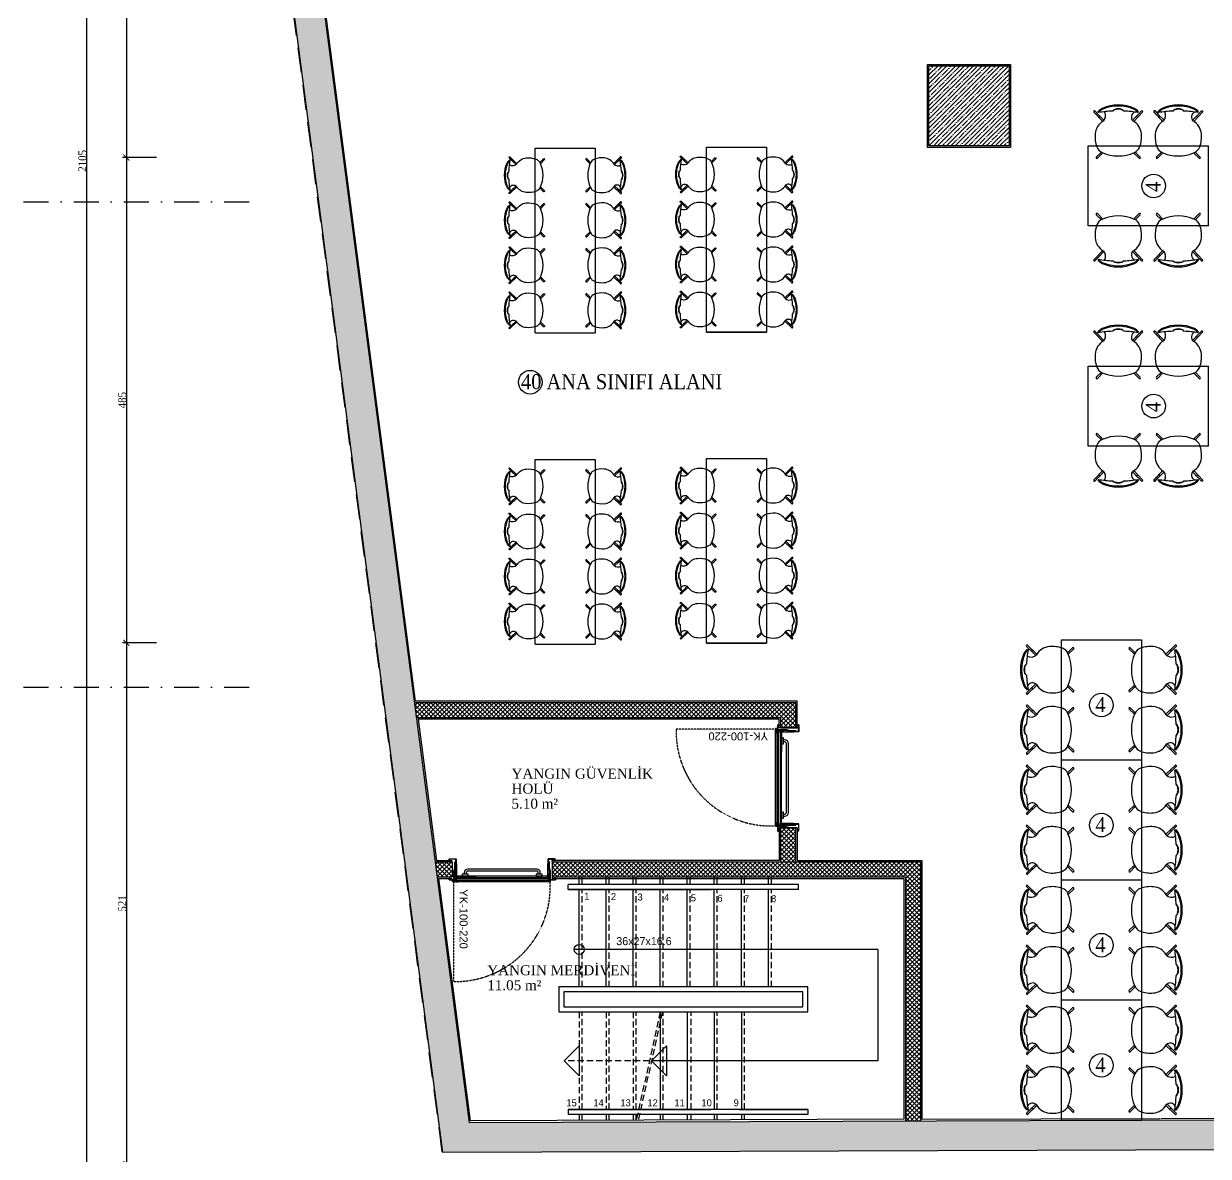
# Model space of a CAD drawing. Header units: millimetres. Extents: x -29311 to -3405, y 28913 to 42880.
# Drawn here: x -10927 to -9743, y 34862 to 35993 of the extents above; entities that cross this region are included whole.
import ezdxf

# ---------------------------------------------------------------- set-up
doc = ezdxf.new("R2010")
doc.units = ezdxf.units.MM
for name, pattern in [('( Hidden )', [0.375, 0.25, -0.125]), ('DASHDOT', [1, 0.5, -0.25, 0, -0.25]), ('DASHDOT2', [0.5, 0.25, -0.125, 0, -0.125]), ('HIDDEN', [0.375, 0.25, -0.125]), ('HIDDEN2', [0.1875, 0.125, -0.0625])]:
    doc.linetypes.add(name, pattern=pattern)
for name, color, linetype in [('1.2 mm sac', 7, 'Continuous'), ('A-AKS', 57, 'DASHDOT'), ('A-AKS.', 57, 'DASHDOT2'), ('A-BA', 1, 'Continuous'), ('A-DUVAR', 53, 'Continuous'), ('A-DUVAR-ALCIPAN', 9, 'Continuous'), ('A-DUVAR-TARAMA', 251, 'Continuous'), ('A-HIDDEN', 8, 'HIDDEN2'), ('A-KAPI', 214, 'Continuous'), ('A-KAPI-AKSESUAR', 206, 'Continuous'), ('A-KAPI-METAL', 84, 'Continuous'), ('A-KAPI-PROFIL', 206, 'Continuous'), ('A-KORKULUK-KUPESTE', 206, 'Continuous'), ('A-MERDIVEN', 125, 'Continuous'), ('A-SIVA-IC', 97, 'Continuous'), ('A-TEFRIS', 251, 'Continuous'), ('A-YALITIM-ISI', 251, 'BATTING'), ('A-YAZI', 136, 'Continuous'), ('ARREDI_attrezzature', 175, 'Continuous'), ('level', 10, 'Continuous'), ('symbol', 8, 'Continuous'), ('vaz_bina2', 161, 'Continuous'), ('yazı2', 9, 'Continuous')]:
    doc.layers.add(name, color=color, linetype=linetype)
doc.layers.add('A-MBOFIS-NOT', color=130, linetype='Continuous', plot=False)
doc.layers.add('olcu-plan', color=7, linetype='Continuous', lineweight=20)
doc.layers.add('tarama-betonarme', color=252, linetype='Continuous', lineweight=13)
doc.styles.add('HA_SMART', font='')
doc.styles.get("Standard").update_dxf_attribs({"font": 'arial.ttf'})
doc.styles.add('YAZ', font='times.ttf', dxfattribs={"height": 0.12})
doc.styles.add('YAZ-50', font='times.ttf', dxfattribs={"width": 0.9})
doc.styles.get('HA_SMART').set_extended_font_data('Sakkal Majalla')
doc.linetypes.add('BATTING', pattern='A,0.00254,-2.54,[134,ltypeshp.shx,S=2.54,R=0,X=-2.54,Y=0],-5.08,[134,ltypeshp.shx,S=2.54,R=180,X=2.54,Y=0],-2.54', length=10.16254)
doc.dimstyles.new('1-50-plan', dxfattribs={"dimtxt": 8, "dimasz": 6, "dimexe": 4, "dimexo": 4, "dimgap": 0.00625, "dimtad": 1, "dimdec": 0, "dimrnd": 0.0005, "dimzin": 9, "dimdsep": 46, "dimtxsty": 'YAZ-50', "dimblk": 'ARCHTICK', "dimcen": 0.025, "dimdle": 4, "dimadec": 0, "dimazin": 0, "dimtfac": 1, "dimtdec": 0, "dimtmove": 0, "dimatfit": 3, "dimfxl": 30, "dimfxlon": 1, "dimarcsym": 0})
pattern_1 = [(45, (-57572.966, 50245.5134), (-4.4194174, 4.4194174), []), (45, (-57568.547, 50245.5134), (-4.4194174, 4.4194174), [7.8125, -1.5625, 0, -1.5625])]
pattern_2 = [(45, (-92105.5833, 24897.6616), (-2.24506403, 2.24506403), []), (135, (-92105.5833, 24897.6616), (-2.24506403, -2.24506403), [])]

# ---------------------------------------------------------------- blocks, each defined once
blk = doc.blocks.new('_ArchTick')
at = {"color": 0, "linetype": 'ByBlock', "const_width": 0.15}
blk.add_lwpolyline([(-0.5, -0.5), (0.5, 0.5)], dxfattribs=at)
blk = doc.blocks.new('*D281')
at = {"layer": 'DEFPOINTS', "color": 0, "transparency": 16777216}
for p in [(-10751.7, 36675), (-10824.3, 35859.7), (-10751.7, 35859.7)]:
    blk.add_point(p, dxfattribs=at)
at = {"layer": 'olcu-plan', "color": 0, "lineweight": -2, "transparency": 16777216}
for p, q in [((-10794.3, 36675), (-10828.3, 36675)), ((-10824.3, 36679), (-10824.3, 35855.7)), ((-10794.3, 35859.7), (-10828.3, 35859.7))]:
    blk.add_line(p, q, dxfattribs=at)
at = {"layer": 'olcu-plan', "color": 0, "lineweight": -2, "transparency": 16777216, "xscale": 6, "yscale": 6, "zscale": 6}
for p, rotation in [((-10824.3, 36675), 90), ((-10824.3, 35859.7), 270)]:
    blk.add_blockref('_ArchTick', p, dxfattribs=dict(at, rotation=rotation))
at = {"layer": 'olcu-plan', "color": 0, "transparency": 16777216, "insert": (-10828.4, 36267.4), "char_height": 8, "attachment_point": 5, "rotation": 90, "style": 'YAZ-50'}
blk.add_mtext('815', dxfattribs=at)
blk = doc.blocks.new('*D282')
at = {"layer": 'DEFPOINTS', "color": 0, "transparency": 16777216}
for p in [(-10751.7, 35859.7), (-10824.3, 35374.7), (-10751.7, 35374.7)]:
    blk.add_point(p, dxfattribs=at)
at = {"layer": 'olcu-plan', "color": 0, "lineweight": -2, "transparency": 16777216}
for p, q in [((-10824.3, 35863.7), (-10824.3, 35370.7)), ((-10794.3, 35859.7), (-10828.3, 35859.7)), ((-10794.3, 35374.7), (-10828.3, 35374.7))]:
    blk.add_line(p, q, dxfattribs=at)
at = {"layer": 'olcu-plan', "color": 0, "lineweight": -2, "transparency": 16777216, "xscale": 6, "yscale": 6, "zscale": 6}
for p, rotation in [((-10824.3, 35859.7), 90), ((-10824.3, 35374.7), 270)]:
    blk.add_blockref('_ArchTick', p, dxfattribs=dict(at, rotation=rotation))
at = {"layer": 'olcu-plan', "color": 0, "transparency": 16777216, "insert": (-10828.4, 35617.2), "char_height": 8, "attachment_point": 5, "rotation": 90, "style": 'YAZ-50'}
blk.add_mtext('485', dxfattribs=at)
blk = doc.blocks.new('*D283')
at = {"layer": 'DEFPOINTS', "color": 0, "transparency": 16777216}
for p in [(-10751.7, 35374.7), (-10824.3, 34853.8), (-10751.7, 34853.8)]:
    blk.add_point(p, dxfattribs=at)
at = {"layer": 'olcu-plan', "color": 0, "lineweight": -2, "transparency": 16777216}
for p, q in [((-10824.3, 35378.7), (-10824.3, 34849.8)), ((-10794.3, 35374.7), (-10828.3, 35374.7)), ((-10794.3, 34853.8), (-10828.3, 34853.8))]:
    blk.add_line(p, q, dxfattribs=at)
at = {"layer": 'olcu-plan', "color": 0, "lineweight": -2, "transparency": 16777216, "xscale": 6, "yscale": 6, "zscale": 6}
for p, rotation in [((-10824.3, 35374.7), 90), ((-10824.3, 34853.8), 270)]:
    blk.add_blockref('_ArchTick', p, dxfattribs=dict(at, rotation=rotation))
at = {"layer": 'olcu-plan', "color": 0, "transparency": 16777216, "insert": (-10828.4, 35114.3), "char_height": 8, "attachment_point": 5, "rotation": 90, "style": 'YAZ-50'}
blk.add_mtext('521', dxfattribs=at)
blk = doc.blocks.new('*D285')
at = {"layer": 'DEFPOINTS', "color": 0, "transparency": 16777216}
for p in [(-10751.7, 36908.8), (-10864.2, 34803.8), (-10501.6, 34803.8)]:
    blk.add_point(p, dxfattribs=at)
at = {"layer": 'olcu-plan', "color": 0, "lineweight": -2, "transparency": 16777216}
for p, q in [((-10834.2, 36908.8), (-10868.2, 36908.8)), ((-10864.2, 36912.8), (-10864.2, 34799.8)), ((-10834.2, 34803.8), (-10868.2, 34803.8))]:
    blk.add_line(p, q, dxfattribs=at)
at = {"layer": 'olcu-plan', "color": 0, "lineweight": -2, "transparency": 16777216, "xscale": 6, "yscale": 6, "zscale": 6}
for p, rotation in [((-10864.2, 36908.8), 90), ((-10864.2, 34803.8), 270)]:
    blk.add_blockref('_ArchTick', p, dxfattribs=dict(at, rotation=rotation))
at = {"layer": 'olcu-plan', "color": 0, "transparency": 16777216, "insert": (-10868.2, 35856.3), "char_height": 8, "attachment_point": 5, "rotation": 90, "style": 'YAZ-50'}
blk.add_mtext('2105', dxfattribs=at)
blk = doc.blocks.new('AKS')
at = {"layer": 'A-AKS.', "ltscale": 100}
for p, q in [((-175.3, 1055.8), (50, 1055.8)), ((-175.3, 570.8), (50, 570.8))]:
    blk.add_line(p, q, dxfattribs=at)
blk = doc.blocks.new('4 KİŞİ MASA')
at = {"layer": 'A-TEFRIS'}
for p, q in [((81442.2, 15537.1), (81442.2, 15657.1)), ((81442.2, 15657.1), (81522.2, 15657.1)), ((81442.2, 15537.1), (81442.2, 15657.1)), ((81442.2, 15657.1), (81522.2, 15657.1)), ((81522.2, 15657.1), (81522.2, 15537.1)), ((81522.2, 15657.1), (81522.2, 15537.1)), ((81407.3, 15650.4), (81410.7, 15647.1)), ((81408.9, 15647.1), (81407.7, 15647.1)), ((81408.4, 15651.5), (81417.7, 15642.6)), ((81411, 15646.8), (81410.7, 15647.1)), ((81411, 15646.8), (81416.6, 15641.4)), ((81448.4, 15644), (81453.4, 15649.1)), ((81449.1, 15642.5), (81454.6, 15647.9)), ((81515.3, 15642.5), (81509.8, 15647.9)), ((81516, 15644), (81511, 15649.1)), ((81556, 15651.5), (81546.7, 15642.6)), ((81553.4, 15646.8), (81547.8, 15641.4)), ((81553.4, 15646.8), (81553.7, 15647.1)), ((81557.1, 15650.4), (81553.7, 15647.1)), ((81555.5, 15647.1), (81556.7, 15647.1)), ((81407.3, 15603.9), (81410.7, 15607.2)), ((81408.9, 15607.2), (81407.7, 15607.2)), ((81408.4, 15602.8), (81417.7, 15611.7)), ((81410.7, 15607.2), (81411, 15607.5)), ((81411, 15607.5), (81416.6, 15612.9)), ((81448.4, 15610.3), (81453.4, 15605.2)), ((81449.1, 15611.8), (81454.6, 15606.4)), ((81515.3, 15611.8), (81509.8, 15606.4)), ((81516, 15610.3), (81511, 15605.2)), ((81556, 15602.8), (81546.7, 15611.7)), ((81553.4, 15607.5), (81547.8, 15612.9)), ((81553.7, 15607.2), (81553.4, 15607.5)), ((81557.1, 15603.9), (81553.7, 15607.2)), ((81555.5, 15607.2), (81556.7, 15607.2)), ((81407.3, 15590.4), (81410.7, 15587.1)), ((81408.9, 15587.1), (81407.7, 15587.1)), ((81408.4, 15591.5), (81417.7, 15582.6)), ((81411, 15586.8), (81410.7, 15587.1)), ((81411, 15586.8), (81416.6, 15581.4)), ((81448.4, 15584), (81453.4, 15589.1)), ((81449.1, 15582.5), (81454.6, 15587.9)), ((81515.3, 15582.5), (81509.8, 15587.9)), ((81516, 15584), (81511, 15589.1)), ((81556, 15591.5), (81546.7, 15582.6)), ((81553.4, 15586.8), (81547.8, 15581.4)), ((81553.4, 15586.8), (81553.7, 15587.1)), ((81557.1, 15590.4), (81553.7, 15587.1)), ((81555.5, 15587.1), (81556.7, 15587.1)), ((81407.3, 15543.9), (81410.7, 15547.2)), ((81408.9, 15547.2), (81407.7, 15547.2)), ((81408.4, 15542.8), (81417.7, 15551.7)), ((81410.7, 15547.2), (81411, 15547.5)), ((81411, 15547.5), (81416.6, 15552.9)), ((81448.4, 15550.3), (81453.4, 15545.2)), ((81449.1, 15551.8), (81454.6, 15546.4)), ((81515.3, 15551.8), (81509.8, 15546.4)), ((81516, 15550.3), (81511, 15545.2)), ((81556, 15542.8), (81546.7, 15551.7)), ((81553.4, 15547.5), (81547.8, 15552.9)), ((81553.7, 15547.2), (81553.4, 15547.5)), ((81557.1, 15543.9), (81553.7, 15547.2)), ((81555.5, 15547.2), (81556.7, 15547.2)), ((81442.2, 15537.1), (81522.2, 15537.1))]:
    blk.add_line(p, q, dxfattribs=at)
blk.add_circle((81482.2, 15591.8), 11.8, dxfattribs=at)
for centre, radius, start, end in [((81441.1, 15627.1), 39.8, 156.1786, 203.8214), ((81442.2, 15627.1), 39.8, 156.1786, 203.8214), ((81414.9, 15638.6), 11.1, 129.8431, 155.448), ((81415, 15639.2), 10, 127.2868, 156.1786), ((81407.9, 15650.9), 0.807, 53.3029, 218.6971), ((81533.3, 15627.1), 126, 170.8741, 177.4513), ((81411.9, 15647.3), 7.59, 239.7971, 315.8628), ((81413.4, 15645.6), 0.8, 39.16, 219.16), ((81431.7, 15633.6), 16.7, 95.1377, 149.39), ((81433.3, 15622.3), 28, 69.2101, 96.3077), ((81439.7, 15639.2), 10, 23.8214, 69.2101), ((81412.4, 15627.1), 39.8, 336.1786, 23.8214), ((81454, 15648.5), 0.8, 315, 135), ((81510.4, 15648.5), 0.8, 45, 225), ((81552, 15627.1), 39.8, 156.1786, 203.8214), ((81524.7, 15639.2), 10, 110.7899, 156.1786), ((81531.1, 15622.3), 28, 83.6923, 110.7899), ((81532.7, 15633.6), 16.7, 30.61, 84.8623), ((81552.5, 15647.3), 7.59, 224.1372, 300.2029), ((81551, 15645.6), 0.8, 320.84, 140.84), ((81549.4, 15639.2), 10, 23.8214, 52.7132), ((81431.1, 15627.1), 126, 2.5487, 9.1259), ((81556.5, 15650.9), 0.807, 321.3029, 126.6971), ((81549.5, 15638.6), 11.1, 24.552, 50.1569), ((81522.2, 15627.1), 39.8, 336.1786, 23.8214), ((81523.3, 15627.1), 39.8, 336.1786, 23.8214), ((81533.3, 15627.1), 126, 182.5374, 189.1259), ((81431.1, 15627.1), 126, 350.8741, 357.4626), ((81414.9, 15615.7), 11.1, 204.552, 230.1569), ((81415, 15615.1), 10, 203.8214, 232.7132), ((81413.3, 15608.7), 5.37, 40.801, 155.8384), ((81413.5, 15608.8), 0.8, 140.84, 320.84), ((81431.7, 15620.7), 16.7, 210.61, 264.8623), ((81433.3, 15631.9), 28, 263.6923, 290.7899), ((81439.7, 15615.1), 10, 290.7899, 336.1786), ((81454, 15605.8), 0.8, 225, 45), ((81510.4, 15605.8), 0.8, 135, 315), ((81524.7, 15615.1), 10, 203.8214, 249.2101), ((81531.1, 15631.9), 28, 249.2101, 276.3077), ((81532.7, 15620.7), 16.7, 275.1377, 329.39), ((81551.1, 15608.7), 5.37, 24.1616, 139.199), ((81550.9, 15608.8), 0.8, 219.16, 39.16), ((81549.4, 15615.1), 10, 307.2868, 336.1786), ((81549.5, 15615.7), 11.1, 309.8431, 335.448), ((81408, 15603.4), 0.807, 141.3029, 306.6971), ((81556.4, 15603.4), 0.807, 233.3029, 38.6971), ((81441.1, 15567.1), 39.8, 156.1786, 203.8214), ((81442.2, 15567.1), 39.8, 156.1786, 203.8214), ((81414.9, 15578.6), 11.1, 129.8431, 155.448), ((81415, 15579.2), 10, 127.2868, 156.1786), ((81407.9, 15590.9), 0.807, 53.3029, 218.6971), ((81533.3, 15567.1), 126, 170.8741, 177.4513), ((81411.9, 15587.3), 7.59, 239.7971, 315.8628), ((81413.4, 15585.6), 0.8, 39.16, 219.16), ((81431.7, 15573.6), 16.7, 95.1377, 149.39), ((81433.3, 15562.3), 28, 69.2101, 96.3077), ((81439.7, 15579.2), 10, 23.8214, 69.2101), ((81412.4, 15567.1), 39.8, 336.1786, 23.8214), ((81454, 15588.5), 0.8, 315, 135), ((81510.4, 15588.5), 0.8, 45, 225), ((81552, 15567.1), 39.8, 156.1786, 203.8214), ((81524.7, 15579.2), 10, 110.7899, 156.1786), ((81531.1, 15562.3), 28, 83.6923, 110.7899), ((81532.7, 15573.6), 16.7, 30.61, 84.8623), ((81552.5, 15587.3), 7.59, 224.1372, 300.2029), ((81551, 15585.6), 0.8, 320.84, 140.84), ((81549.4, 15579.2), 10, 23.8214, 52.7132), ((81431.1, 15567.1), 126, 2.5487, 9.1259), ((81556.5, 15590.9), 0.807, 321.3029, 126.6971), ((81549.5, 15578.6), 11.1, 24.552, 50.1569), ((81522.2, 15567.1), 39.8, 336.1786, 23.8214), ((81523.3, 15567.1), 39.8, 336.1786, 23.8214), ((81533.3, 15567.1), 126, 182.5374, 189.1259), ((81431.1, 15567.1), 126, 350.8741, 357.4626), ((81414.9, 15555.7), 11.1, 204.552, 230.1569), ((81415, 15555.1), 10, 203.8214, 232.7132), ((81413.3, 15548.7), 5.37, 40.801, 155.8384), ((81413.5, 15548.8), 0.8, 140.84, 320.84), ((81431.7, 15560.7), 16.7, 210.61, 264.8623), ((81433.3, 15571.9), 28, 263.6923, 290.7899), ((81439.7, 15555.1), 10, 290.7899, 336.1786), ((81454, 15545.8), 0.8, 225, 45), ((81510.4, 15545.8), 0.8, 135, 315), ((81524.7, 15555.1), 10, 203.8214, 249.2101), ((81531.1, 15571.9), 28, 249.2101, 276.3077), ((81532.7, 15560.7), 16.7, 275.1377, 329.39), ((81551.1, 15548.7), 5.37, 24.1616, 139.199), ((81550.9, 15548.8), 0.8, 219.16, 39.16), ((81549.4, 15555.1), 10, 307.2868, 336.1786), ((81549.5, 15555.7), 11.1, 309.8431, 335.448), ((81408, 15543.4), 0.807, 141.3029, 306.6971), ((81556.4, 15543.4), 0.807, 233.3029, 38.6971)]:
    blk.add_arc(centre, radius, start, end, dxfattribs=at)
at = {"layer": 'A-TEFRIS', "extrusion": (0, 0, -1)}
for centre, major_axis, ratio, start_param, end_param in [((81408.6, 15627.2), (0.11, 5.89), 0.578981, 3.432785, 5.928076), ((81408, 15627.2), (0.16, 5.75), 0.417867, 3.323446, 5.96486), ((81408.6, 15567.2), (0.11, 5.89), 0.578981, 3.432785, 5.928076), ((81408, 15567.2), (0.16, 5.75), 0.417867, 3.323446, 5.96486)]:
    blk.add_ellipse(centre, major_axis=major_axis, ratio=ratio, start_param=start_param, end_param=end_param, dxfattribs=at)
at = {"layer": 'A-TEFRIS'}
for centre, major_axis, ratio, start_param, end_param in [((81555.9, 15627.2), (0.11, -5.89), 0.578981, 0.291192, 2.786483), ((81556.4, 15627.2), (0.16, -5.75), 0.417867, 0.181854, 2.823267), ((81555.9, 15567.2), (0.11, -5.89), 0.578981, 0.291192, 2.786483), ((81556.4, 15567.2), (0.16, -5.75), 0.417867, 0.181854, 2.823267)]:
    blk.add_ellipse(centre, major_axis=major_axis, ratio=ratio, start_param=start_param, end_param=end_param, dxfattribs=at)
at = {"layer": 'A-TEFRIS', "style": 'YAZ-50', "width": 0.9}
blk.add_text('4', height=15, dxfattribs=at).set_placement((81476.2, 15584.8))
blk = doc.blocks.new('100 KAPI YANGIN')
at = {"color": 8, "linetype": 'HIDDEN'}
blk.add_lwpolyline([(81930.7, 10390.9), (81830.7, 10390.9, 0.434958), (81929.7, 10294.2, 0.002371), (81930.7, 10294.2)], format="xyb", dxfattribs=at)
for radius in [1, 0.5, 0.4]:
    blk.add_circle((81931.2, 10391), radius)
at = {"linetype": 'ByBlock', "ltscale": 12}
blk.add_arc((81935.7, 10388.3), 0.0345, 8.5836, 75.4134, dxfattribs=at)
at = {"layer": '1.2 mm sac', "color": 0}
blk.add_line((81932, 10388.3), (81935.8, 10388.3), dxfattribs=at)
at = {"layer": 'A-DUVAR-ALCIPAN', "linetype": 'ByBlock', "ltscale": 12}
for p, q in [((81931.6, 10388.1), (81931.6, 10294.1)), ((81934.6, 10388.1), (81934.6, 10295.8))]:
    blk.add_line(p, q, dxfattribs=at)
at = {"layer": 'A-KAPI-AKSESUAR', "ltscale": 12}
for points in [[(81935.9, 10382), (81935.9, 10376), (81937.9, 10376), (81937.9, 10382)], [(81935.9, 10308), (81935.9, 10302), (81937.9, 10302), (81937.9, 10308)]]:
    blk.add_lwpolyline(points, close=True, dxfattribs=at)
for points in [[(81937.9, 10304), (81939.5, 10304, 0.414214), (81942.9, 10307.4), (81942.9, 10376.6, 0.414214), (81939.5, 10380), (81937.9, 10380)], [(81937.9, 10306), (81939.5, 10306, 0.414214), (81940.9, 10307.4), (81940.9, 10376.6, 0.414214), (81939.5, 10378), (81937.9, 10378)]]:
    blk.add_lwpolyline(points, format="xyb", dxfattribs=at)
at = {"layer": 'A-KAPI-METAL'}
for p, q in [((81930.2, 10294.1), (81930.2, 10389.9)), ((81930.3, 10390), (81932.1, 10390)), ((81930.4, 10294.1), (81930.4, 10389.8)), ((81930.4, 10389.8), (81931.6, 10389.8)), ((81930.4, 10389.8), (81932, 10389.8)), ((81935.8, 10388.3), (81930.4, 10388.3)), ((81930.4, 10388.3), (81930.4, 10386.3)), ((81930.6, 10386.3), (81930.4, 10386.3)), ((81935.6, 10388.1), (81930.6, 10388.1)), ((81930.6, 10386.3), (81930.6, 10388.1)), ((81932, 10389.8), (81931.8, 10389.8)), ((81931.8, 10389.8), (81931.8, 10388.4)), ((81932, 10388.5), (81932, 10389.8)), ((81932, 10388.5), (81935.9, 10388.5)), ((81932.1, 10388.5), (81932, 10388.5)), ((81932.1, 10389.9), (81932.1, 10388.5)), ((81935.6, 10386.3), (81935.6, 10388.1)), ((81935.8, 10386.3), (81935.6, 10386.3)), ((81935.8, 10388.3), (81935.8, 10386.3)), ((81935.8, 10295.6), (81935.8, 10386.3)), ((81935.9, 10388.4), (81935.9, 10368.1)), ((81935.9, 10295.6), (81935.9, 10383.6)), ((81930.3, 10294), (81932.1, 10294)), ((81930.4, 10295.6), (81930.4, 10297.6)), ((81930.4, 10297.6), (81930.6, 10297.6)), ((81935.8, 10295.6), (81930.4, 10295.6)), ((81931.6, 10294.1), (81930.4, 10294.1)), ((81930.4, 10294.1), (81932, 10294.1)), ((81930.6, 10297.6), (81930.6, 10295.8)), ((81935.6, 10295.8), (81930.6, 10295.8)), ((81931.8, 10294.2), (81931.8, 10295.5)), ((81932, 10294.2), (81931.8, 10294.2)), ((81932, 10295.5), (81935.9, 10295.5)), ((81932, 10295.4), (81932, 10294.1)), ((81932.1, 10295.4), (81932, 10295.4)), ((81932.1, 10294.1), (81932.1, 10295.4)), ((81935.6, 10295.8), (81935.6, 10297.6)), ((81935.6, 10297.6), (81935.8, 10297.6)), ((81935.8, 10295.6), (81935.8, 10297.6))]:
    blk.add_line(p, q, dxfattribs=at)
for points in [[(81933.6, 10395.2, -0.414214), (81933.7, 10395.1), (81933.7, 10394.2), (81933.5, 10394.2), (81933.5, 10394.9, 0.414214), (81933.5, 10395), (81932.5, 10395, 0.414214), (81932.4, 10394.9), (81932.4, 10389.5, 0.414214), (81932.5, 10389.5), (81937.9, 10389.5, -0.414214), (81938, 10389.4), (81938, 10388.1, -0.414154), (81937.9, 10388), (81936.5, 10388), (81946.7, 10388), (81948.2, 10388), (81946.7, 10388), (81946.7, 10388.2), (81948.2, 10388.2, -1), (81948.2, 10387.8), (81936.5, 10387.8, -0.938583), (81936.5, 10388.2), (81937.8, 10388.2, 0.414214), (81937.8, 10388.2), (81937.8, 10389.2, 0.414214), (81937.8, 10389.3), (81932.3, 10389.3, -0.414214), (81932.2, 10389.4), (81932.2, 10395.1, -0.414214), (81932.3, 10395.2)], [(81953.2, 10395.1), (81953.2, 10388.3, -0.414214), (81953.1, 10388.2), (81942.1, 10388.2), (81942.1, 10388.4), (81953, 10388.4, 0.414214), (81953, 10388.4), (81953, 10394.9, 0.414214), (81953, 10395), (81952, 10395, 0.414214), (81951.9, 10394.9), (81951.9, 10394.2), (81951.7, 10394.2), (81951.7, 10395.1, -0.414214), (81951.8, 10395.2), (81953.1, 10395.2, -0.414214)], [(81933.6, 10288.8, 0.414214), (81933.7, 10288.9), (81933.7, 10289.8), (81933.5, 10289.8), (81933.5, 10289, -0.414214), (81933.5, 10289), (81932.5, 10289, -0.414214), (81932.4, 10289), (81932.4, 10294.8, -0.414214), (81932.5, 10294.9), (81938, 10294.9, 0.414214), (81938.1, 10295), (81938.1, 10296.3, 0.414154), (81938, 10296.4), (81936.5, 10296.4), (81946.7, 10296.4), (81948.2, 10296.4), (81946.7, 10296.4), (81946.7, 10296.2), (81948.2, 10296.2, 1), (81948.2, 10296.6), (81936.5, 10296.6, 0.938583), (81936.5, 10296.2), (81937.9, 10296.2, -0.414214), (81937.9, 10296.1), (81937.9, 10295.1, -0.414214), (81937.9, 10295.1), (81932.3, 10295.1, 0.414214), (81932.2, 10295), (81932.2, 10288.9, 0.414214), (81932.3, 10288.8)], [(81953.2, 10289.3), (81953.2, 10296.1, 0.414214), (81953.1, 10296.2), (81942.1, 10296.2), (81942.1, 10296), (81953, 10296, -0.414214), (81953, 10295.9), (81953, 10289.4, -0.414214), (81953, 10289.4), (81952, 10289.4, -0.414214), (81951.9, 10289.4), (81951.9, 10290.2), (81951.7, 10290.2), (81951.7, 10289.3, 0.414214), (81951.8, 10289.2), (81953.1, 10289.2, 0.414214)]]:
    blk.add_lwpolyline(points, format="xyb", close=True, dxfattribs=at)
for centre, radius, start, end in [((81930.3, 10389.9), 0.08, 90, 180), ((81931.9, 10388.4), 0.0816, 175.9619, 272.2852), ((81932, 10388.5), 0.0478, 183.8905, 244.8281), ((81932.1, 10389.9), 0.08, 0, 90), ((81935.9, 10388.4), 0.08, 0, 90), ((81930.3, 10294.1), 0.08, 180, 270), ((81931.9, 10295.5), 0.0816, 87.7148, 184.0381), ((81932, 10295.4), 0.0478, 115.1719, 176.1095), ((81932.1, 10294.1), 0.08, 270, 0), ((81935.9, 10295.6), 0.08, 270, 0)]:
    blk.add_arc(centre, radius, start, end, dxfattribs=at)
at = {"layer": 'A-KAPI-PROFIL'}
for points in [[(81941.1, 10390.5), (81944.2, 10389.4), (81950.2, 10389.4), (81950.2, 10388.4), (81944, 10388.4), (81940.8, 10389.6), (81932.4, 10389.6), (81932.4, 10390.5)], [(81941.1, 10293.8), (81944.2, 10294.9), (81950.2, 10294.9), (81950.2, 10295.9), (81944, 10295.9), (81940.8, 10294.8), (81932.4, 10294.8), (81932.4, 10293.8)]]:
    blk.add_lwpolyline(points, close=True, dxfattribs=at)
at = {"layer": 'A-KAPI-PROFIL', "color": 8}
for points in [[(81937.3, 10388.2, 0.414214), (81937.5, 10388.4), (81937.5, 10389.1, 0.414214), (81937.3, 10389.3), (81936.2, 10389.3, 0.414214), (81936, 10389.1), (81936, 10387.7, 0.414214), (81936.1, 10387.6), (81936.4, 10387.6, 1), (81936.4, 10387.8), (81936.3, 10387.8), (81936.3, 10388.2)], [(81937.3, 10295.1, 0.414214), (81937.5, 10295.3), (81937.5, 10296, 0.414214), (81937.3, 10296.2), (81936.3, 10296.2), (81936.3, 10296.6), (81936.4, 10296.6, 1), (81936.4, 10296.8), (81936.1, 10296.8, 0.414214), (81936, 10296.7), (81936, 10295.6), (81936, 10295.3, 0.414214), (81936.2, 10295.1)]]:
    blk.add_lwpolyline(points, format="xyb", close=True, dxfattribs=at)
at = {"layer": 'A-KAPI-PROFIL'}
for points in [[(81947.6, 10388.5), (81947.6, 10388.4), (81946, 10388.4), (81944.6, 10389.2), (81942.2, 10389.2), (81942.2, 10388.5), (81942.1, 10388.5), (81942.1, 10389.3), (81944.6, 10389.3), (81946, 10388.5), (81947.6, 10388.5)], [(81947.6, 10295.8), (81947.6, 10295.9), (81946, 10295.9), (81944.6, 10295.1), (81942.2, 10295.1), (81942.2, 10295.8), (81942.1, 10295.8), (81942.1, 10295), (81944.6, 10295), (81946, 10295.8), (81947.6, 10295.8)]]:
    blk.add_lwpolyline(points, dxfattribs=at)
at = {"layer": 'A-YALITIM-ISI', "linetype": 'BATTING', "ltscale": 0.001}
blk.add_line((81933.1, 10295.8), (81933.1, 10388.1), dxfattribs=at)
at = {"layer": 'DEFPOINTS', "linetype": 'ByBlock', "ltscale": 12}
for p, q in [((81950.2, 10392.2), (81935.2, 10392.2)), ((81950.2, 10292.2), (81935.2, 10292.2))]:
    blk.add_line(p, q, dxfattribs=at)
blk = doc.blocks.new('oking')
at = {"layer": 'symbol'}
for p, q in [((99299.1, 28222.4), (99299.1, 28192.4)), ((99299.1, 28222.4), (99314.1, 28207.4)), ((99314.1, 28207.4), (99299.1, 28192.4))]:
    blk.add_line(p, q, dxfattribs=at)
blk = doc.blocks.new('COLLECTIVE')
for p, q in [((-0.244, 0.438), (-0.154, 0.345)), ((-0.232, 0.449), (-0.2, 0.415)), ((-0.2, 0.433), (-0.2, 0.445)), ((-0.196, 0.412), (-0.2, 0.415)), ((-0.196, 0.412), (-0.142, 0.356)), ((0.196, 0.412), (0.142, 0.356)), ((0.244, 0.438), (0.155, 0.345)), ((0.2, 0.415), (0.196, 0.412)), ((0.232, 0.449), (0.2, 0.415)), ((0.2, 0.433), (0.2, 0.445)), ((-0.169, 0.038), (-0.219, -0.012)), ((-0.154, 0.031), (-0.208, -0.024)), ((0.153, 0.031), (0.208, -0.024)), ((0.169, 0.038), (0.219, -0.012))]:
    blk.add_line(p, q)
for centre, radius, start, end in [((-0.114, 0.373), 0.111, 114.552, 140.1569), ((0, 0.111), 0.398, 66.1786, 113.8214), ((0, 0.1), 0.398, 66.1786, 113.8214), ((0.114, 0.373), 0.111, 39.8431, 65.448), ((-0.237, 0.443), 0.00807, 51.3029, 216.6971), ((-0.064, 0.205), 0.167, 120.61, 174.8623), ((-0.12, 0.372), 0.1, 113.8214, 142.7132), ((0, -0.811), 1.26, 92.5487, 99.1259), ((-0.185, 0.388), 0.008, 50.84, 230.84), ((-0.202, 0.403), 0.0759, 314.1372, 30.2029), ((0, -0.811), 1.26, 80.8741, 87.4626), ((0.184, 0.389), 0.0537, 114.1616, 229.199), ((0.064, 0.205), 0.167, 5.1377, 59.39), ((0.12, 0.372), 0.1, 37.2868, 66.1786), ((0.184, 0.387), 0.008, 309.16, 129.16), ((0.237, 0.442), 0.00807, 323.3029, 128.6971), ((0.048, 0.189), 0.28, 173.6923, 200.7899), ((-0.048, 0.189), 0.28, 339.2101, 6.3077), ((-0.12, 0.125), 0.1, 200.7899, 246.1786), ((0, 0.398), 0.398, 246.1786, 293.8214), ((0.12, 0.125), 0.1, 293.8214, 339.2101), ((-0.214, -0.018), 0.008, 135, 315), ((0.213, -0.018), 0.008, 225, 45)]:
    blk.add_arc(centre, radius, start, end)
for centre, major_axis, ratio, start_param, end_param in [((-0.001, 0.436), (0.0589, 0.0011), 0.578981, 0.291192, 2.786483), ((-0.001, 0.442), (0.0575, 0.0016), 0.417867, 0.181854, 2.823267)]:
    blk.add_ellipse(centre, major_axis=major_axis, ratio=ratio, start_param=start_param, end_param=end_param)
blk = doc.blocks.new('anasinifi')
at = {"layer": 'A-TEFRIS'}
for p, q in [((81529.3, 15703.4), (81529.3, 15753)), ((81529.3, 15703.4), (81529.3, 15753)), ((81529.3, 15753), (81589.3, 15753)), ((81589.3, 15753), (81589.3, 15703.4)), ((81589.3, 15753), (81589.3, 15703.4)), ((81700.5, 15704.2), (81700.5, 15753.8)), ((81700.5, 15704.2), (81700.5, 15753.8)), ((81700.5, 15753.8), (81760.5, 15753.8)), ((81760.5, 15753.8), (81760.5, 15704.2)), ((81760.5, 15753.8), (81760.5, 15704.2)), ((81529.3, 15568.4), (81529.3, 15703.4)), ((81589.3, 15703.4), (81589.3, 15568.4)), ((81589.3, 15703.4), (81589.3, 15568.4)), ((81700.5, 15569.2), (81700.5, 15704.2)), ((81700.5, 15569.2), (81700.5, 15704.2)), ((81760.5, 15704.2), (81760.5, 15569.2)), ((81760.5, 15704.2), (81760.5, 15569.2)), ((81529.3, 15568.4), (81589.3, 15568.4)), ((81700.5, 15569.2), (81760.5, 15569.2)), ((81760.5, 15569.2), (81700.5, 15569.2)), ((81760.5, 15569.2), (81700.5, 15569.2)), ((81700.5, 15569.2), (81760.5, 15569.2)), ((81529.3, 15392.5), (81529.3, 15442)), ((81529.3, 15392.5), (81529.3, 15442)), ((81529.3, 15442), (81589.3, 15442)), ((81589.3, 15442), (81589.3, 15392.5)), ((81589.3, 15442), (81589.3, 15392.5)), ((81700.5, 15393.3), (81700.5, 15442.8)), ((81700.5, 15393.3), (81700.5, 15442.8)), ((81700.5, 15442.8), (81760.5, 15442.8)), ((81760.5, 15442.8), (81760.5, 15393.3)), ((81760.5, 15442.8), (81760.5, 15393.3)), ((81529.3, 15257.5), (81529.3, 15392.5)), ((81589.3, 15392.5), (81589.3, 15257.5)), ((81589.3, 15392.5), (81589.3, 15257.5)), ((81700.5, 15258.3), (81700.5, 15393.3)), ((81700.5, 15258.3), (81700.5, 15393.3)), ((81760.5, 15393.3), (81760.5, 15258.3)), ((81760.5, 15393.3), (81760.5, 15258.3)), ((81529.3, 15257.5), (81589.3, 15257.5)), ((81700.5, 15258.3), (81760.5, 15258.3)), ((81760.5, 15258.3), (81700.5, 15258.3)), ((81760.5, 15258.3), (81700.5, 15258.3)), ((81700.5, 15258.3), (81760.5, 15258.3))]:
    blk.add_line(p, q, dxfattribs=at)
at = {"layer": 'A-TEFRIS', "color": 7, "lineweight": 0}
for points in [[(81760.5, 15569.2), (81700.5, 15569.2)], [(81760.5, 15258.3), (81700.5, 15258.3)]]:
    blk.add_lwpolyline(points, dxfattribs=at)
at = {"layer": 'A-TEFRIS'}
blk.add_circle((81524.3, 15519.1), 11.8, dxfattribs=at)
at = {"layer": 'A-TEFRIS', "extrusion": (0, 0, -1), "xscale": 75.00000000047294, "yscale": 75.00000000047294, "zscale": -75.00000000047748, "rotation": 270}
for p in [(-81536.8, 15725.9), (-81708, 15726.7), (-81708, 15681.7), (-81536.8, 15680.9), (-81536.8, 15635.9), (-81708, 15636.7), (-81536.8, 15590.9), (-81708, 15591.7), (-81536.8, 15415), (-81708, 15415.8), (-81536.8, 15370), (-81708, 15370.8), (-81536.8, 15325), (-81708, 15325.8), (-81536.8, 15280), (-81708, 15280.8)]:
    blk.add_blockref('COLLECTIVE', p, dxfattribs=at)
at = {"layer": 'A-TEFRIS', "xscale": 75.00000000047294, "yscale": 75.00000000047294, "zscale": 75.00000000047294, "rotation": 270}
for p in [(81581.8, 15725.9), (81753, 15726.7), (81753, 15681.7), (81581.8, 15680.9), (81581.8, 15635.9), (81753, 15636.7), (81581.8, 15590.9), (81753, 15591.7), (81581.8, 15415), (81753, 15415.8), (81581.8, 15370), (81753, 15370.8), (81581.8, 15325), (81753, 15325.8), (81581.8, 15280), (81753, 15280.8)]:
    blk.add_blockref('COLLECTIVE', p, dxfattribs=at)
at = {"layer": 'A-TEFRIS', "style": 'YAZ-50', "width": 0.9}
blk.add_text('40 ANA SINIFI ALANI', height=15, dxfattribs=at).set_placement((81515.1, 15512.1))

msp = doc.modelspace()

# ---------------------------------------------------------------- hatches: boundary and pattern name
at = {"layer": 'A-DUVAR-TARAMA'}
h = msp.add_hatch(dxfattribs=at)
h.set_pattern_fill('ANSI37', color=256)
h.set_pattern_definition(pattern_2)
h.paths.add_polyline_path([(-10534.55, 35299.84), (-10536.51, 35314.84), (-10155.35, 35314.84), (-10155.35, 35289.84), (-10170.35, 35289.84), (-10170.35, 35299.84)])
h = msp.add_hatch(dxfattribs=at)
h.set_pattern_fill('ANSI37', color=256)
h.set_pattern_definition([(45, (-91941.1405, 20254.128), (-2.24506403, 2.24506403), []), (135, (-91941.1405, 20254.128), (-2.24506403, -2.24506403), [])])
h.paths.add_polyline_path([(-10170.35, 35189.84), (-10155.35, 35189.84), (-10155.35, 35155.84), (-10030.69, 35155.84), (-10030.69, 34896.71), (-10030.69, 34897.15), (-10045.69, 34897.09), (-10045.69, 35140.84), (-10398.78, 35140.84), (-10398.78, 35155.84), (-10170.35, 35155.84)])
h = msp.add_hatch(dxfattribs=at)
h.set_pattern_fill('ANSI37', color=256)
h.set_pattern_definition(pattern_2)
h.paths.add_polyline_path([(-10513.79, 35140.84), (-10515.75, 35155.84), (-10498.78, 35155.84), (-10498.78, 35140.84)])
at = {"layer": 'tarama-betonarme'}
h = msp.add_hatch(dxfattribs=at)
h.set_pattern_fill('ANSI35', color=256, scale=25, style=0)
h.set_pattern_definition(pattern_1)
h.paths.add_polyline_path([(-10481.78, 34895.54), (-10717.69, 36702.95), (-5913.13, 36889.18), (-5531.42, 34913.14)], flags=16)
h.paths.add_polyline_path([(-10508.1, 34865.45), (-10751.69, 36731.65), (-5888.56, 36920.15), (-5495.1, 34883.26)])
h = msp.add_hatch(dxfattribs=at)
h.set_pattern_fill('ANSI35', color=256, scale=25, style=0)
h.set_pattern_definition(pattern_1)
h.paths.add_polyline_path([(-10022.14, 35951.26), (-9942.14, 35951.26), (-9942.14, 35871.26), (-10022.14, 35871.26)])

# ---------------------------------------------------------------- linework, layer by layer
at = {"layer": 'A-BA'}
for p, q in [((-10508.1, 34865.45), (-10751.69, 36731.65)), ((-10508.1, 34865.45), (-10751.69, 36731.65)), ((-5495.1, 34883.26), (-10508.1, 34865.45))]:
    msp.add_line(p, q, dxfattribs=at)
msp.add_lwpolyline([(-10717.69, 36702.95), (-10481.78, 34895.54), (-5531.42, 34913.14)], dxfattribs=at)
msp.add_lwpolyline([(-10022.14, 35951.26), (-9942.14, 35951.26), (-9942.14, 35871.26), (-10022.14, 35871.26)], close=True, dxfattribs=at)
msp.add_lwpolyline([(-10022.14, 35951.26), (-9942.14, 35951.26), (-9942.14, 35871.26), (-10022.14, 35871.26)], close=True, dxfattribs=at)
at = {"layer": 'A-DUVAR'}
for p, q in [((-10170.35, 35299.84), (-10534.55, 35299.84)), ((-10170.35, 35289.84), (-10170.35, 35299.84))]:
    msp.add_line(p, q, dxfattribs=at)
for points in [[(-10155.35, 35289.84), (-10155.35, 35314.84), (-10536.51, 35314.84)], [(-10170.35, 35289.84), (-10155.35, 35289.84)], [(-10170.35, 35155.84), (-10170.35, 35189.84)], [(-10170.35, 35189.84), (-10155.35, 35189.84)], [(-10155.35, 35155.84), (-10155.35, 35189.84)], [(-10515.75, 35155.84), (-10498.78, 35155.84)], [(-10398.78, 35155.84), (-10264.57, 35155.84)], [(-10264.57, 35155.84), (-10030.69, 35155.84), (-10030.69, 34896.71)], [(-10513.79, 35140.84), (-10498.78, 35140.84)], [(-10398.78, 35140.84), (-10045.69, 35140.84), (-10045.69, 34896.71)]]:
    msp.add_lwpolyline(points, dxfattribs=at)
at = {"layer": 'A-HIDDEN', "ltscale": 50}
for p, q in [((-10368.69, 35030.84), (-10368.69, 35128.34)), ((-10341.69, 35030.84), (-10341.69, 35128.34)), ((-10314.69, 35030.84), (-10314.69, 35128.34)), ((-10287.69, 35030.84), (-10287.69, 35128.34)), ((-10260.69, 35030.84), (-10260.69, 35128.34)), ((-10233.69, 35030.84), (-10233.69, 35128.34)), ((-10206.69, 35030.84), (-10206.69, 35128.34)), ((-10179.69, 35030.84), (-10179.69, 35128.34)), ((-10371.69, 35005.84), (-10371.69, 34908.34)), ((-10368.69, 34908.34), (-10368.69, 35005.84)), ((-10344.69, 35005.84), (-10344.69, 34908.34)), ((-10341.69, 34908.34), (-10341.69, 35005.84)), ((-10317.69, 35005.84), (-10317.69, 34908.34)), ((-10314.69, 34908.34), (-10314.69, 35005.84)), ((-10287.69, 34908.34), (-10287.69, 35005.84)), ((-10259.94, 34908.34), (-10259.94, 35005.84)), ((-10233.69, 34908.34), (-10233.69, 35005.84)), ((-10206.69, 34908.34), (-10206.69, 35005.84)), ((-10301.54, 34957.09), (-10386.69, 34957.09)), ((-10371.69, 34903.34), (-10371.69, 34897.43)), ((-10368.69, 34898.01), (-10368.69, 34903.34)), ((-10344.69, 34903.34), (-10344.69, 34897.53)), ((-10341.69, 34898.01), (-10341.69, 34903.34)), ((-10317.69, 34903.34), (-10317.69, 34897.63)), ((-10314.69, 34898.01), (-10314.69, 34903.34)), ((-10287.69, 34898.01), (-10287.69, 34903.34)), ((-10259.94, 34898.01), (-10259.94, 34903.34)), ((-10233.69, 34898.01), (-10233.69, 34903.34)), ((-10206.69, 34898.01), (-10206.69, 34903.34))]:
    msp.add_line(p, q, dxfattribs=at)
for points in [[(-10290.69, 35005.84), (-10314.69, 34898.01)], [(-10288.73, 35005.41), (-10312.73, 34897.58)]]:
    msp.add_lwpolyline(points, dxfattribs=at)
at = {"layer": 'A-KORKULUK-KUPESTE'}
for p, q in [((-10382.69, 35128.34), (-10382.69, 35133.34)), ((-10152.69, 35128.34), (-10152.69, 35133.34)), ((-10382.69, 35128.34), (-10239.69, 35128.34)), ((-10382.69, 34908.34), (-10382.69, 34903.34)), ((-10382.69, 34908.34), (-10239.69, 34908.34)), ((-10211.69, 34908.34), (-10143.19, 34908.34)), ((-10143.19, 34908.34), (-10143.19, 34903.34))]:
    msp.add_line(p, q, dxfattribs=at)
for points in [[(-10152.69, 35133.34), (-10382.69, 35133.34)], [(-10152.69, 35128.34), (-10382.69, 35128.34)], [(-10143.19, 34908.34), (-10382.69, 34908.34)], [(-10143.19, 34903.34), (-10382.69, 34903.34)]]:
    msp.add_lwpolyline(points, dxfattribs=at)
for points in [[(-10143.19, 35030.84), (-10392.19, 35030.84), (-10392.19, 35005.84), (-10143.19, 35005.84)], [(-10148.19, 35025.84), (-10387.19, 35025.84), (-10387.19, 35010.84), (-10148.19, 35010.84)]]:
    msp.add_lwpolyline(points, close=True, dxfattribs=at)
at = {"layer": 'A-MERDIVEN'}
for p, q in [((-10371.69, 35133.34), (-10371.69, 35140.84)), ((-10368.69, 35133.34), (-10368.69, 35140.84)), ((-10344.69, 35133.34), (-10344.69, 35140.84)), ((-10341.69, 35133.34), (-10341.69, 35140.84)), ((-10317.69, 35133.34), (-10317.69, 35140.84)), ((-10314.69, 35133.34), (-10314.69, 35140.84)), ((-10290.69, 35133.34), (-10290.69, 35140.84)), ((-10287.69, 35133.34), (-10287.69, 35140.84)), ((-10263.69, 35133.34), (-10263.69, 35140.84)), ((-10260.69, 35133.34), (-10260.69, 35140.84)), ((-10236.69, 35133.34), (-10236.69, 35140.84)), ((-10233.69, 35133.34), (-10233.69, 35140.84)), ((-10209.69, 35133.34), (-10209.69, 35140.84)), ((-10206.69, 35133.34), (-10206.69, 35140.84)), ((-10182.69, 35133.34), (-10182.69, 35140.84)), ((-10179.69, 35133.34), (-10179.69, 35140.84)), ((-10371.69, 35030.84), (-10371.69, 35128.34)), ((-10344.69, 35030.84), (-10344.69, 35128.34)), ((-10317.69, 35030.84), (-10317.69, 35128.34)), ((-10290.69, 35030.84), (-10290.69, 35128.34)), ((-10263.69, 35030.84), (-10263.69, 35128.34)), ((-10236.69, 35030.84), (-10236.69, 35128.34)), ((-10209.69, 35030.84), (-10209.69, 35128.34)), ((-10182.69, 35030.84), (-10182.69, 35128.34)), ((-10290.69, 35005.84), (-10290.69, 34908.34)), ((-10263.69, 35005.84), (-10263.69, 34908.34)), ((-10236.69, 35005.84), (-10236.69, 34908.34)), ((-10209.69, 35005.84), (-10209.69, 34908.34)), ((-10290.69, 34903.34), (-10290.69, 34897.72)), ((-10263.69, 34903.34), (-10263.69, 34897.82)), ((-10236.69, 34903.34), (-10236.69, 34897.91)), ((-10209.69, 34903.34), (-10209.69, 34898.01))]:
    msp.add_line(p, q, dxfattribs=at)
at = {"layer": 'A-SIVA-IC'}
for points in [[(-10153.85, 35289.84), (-10153.85, 35316.34), (-10535.19, 35316.34), (-10715.99, 36701.51), (-10024.29, 36728.32), (-10023.64, 36711.59)], [(-10171.85, 35289.84), (-10171.85, 35298.34), (-10532.84, 35298.34), (-10514.44, 35157.34), (-10498.78, 35157.34)], [(-10170.35, 35289.84), (-10171.85, 35289.84)], [(-10155.35, 35289.84), (-10153.85, 35289.84)], [(-10171.85, 35189.84), (-10171.85, 35157.34), (-10398.78, 35157.34)], [(-10170.35, 35189.84), (-10171.85, 35189.84)], [(-10153.85, 35189.84), (-10155.35, 35189.84)], [(-10153.85, 35189.84), (-10153.85, 35157.34), (-10029.19, 35157.34), (-10029.19, 34898.65), (-9791.4, 34899.49)], [(-10398.78, 35155.84), (-10398.78, 35157.34)], [(-10398.78, 35140.84), (-10398.78, 35139.28)], [(-10398.78, 35139.28), (-10047.19, 35139.28), (-10047.19, 34898.59), (-10480.46, 34897.05), (-10512.09, 35139.34), (-10498.78, 35139.34)], [(-9790.53, 34899.5), (-8336.9, 34904.67)]]:
    msp.add_lwpolyline(points, dxfattribs=at)
msp.add_lwpolyline([(-10023.64, 35952.76), (-9940.64, 35952.76), (-9940.64, 35869.76), (-10023.64, 35869.76)], close=True, dxfattribs=at)
at = {"layer": 'symbol'}
for p, q in [((-10073.38, 35068.34), (-10376.69, 35068.34)), ((-10073.38, 35068.34), (-10073.38, 34957.09)), ((-10073.38, 34957.09), (-10299.49, 34957.09))]:
    msp.add_line(p, q, dxfattribs=at)
msp.add_circle((-10371.69, 35068.34), 5, dxfattribs=at)
at = {"layer": 'vaz_bina2', "linetype": '( Hidden )', "ltscale": 100}
msp.add_lwpolyline([(-10745.16, 36675.77), (-10501.58, 34809.57), (-5488.57, 34827.39), (-4470.79, 34831), (-4739.72, 36223.25), (-4981.51, 36705.57), (-5309.76, 36996.23), (-5666.95, 37184.85), (-6038.1, 37294.92), (-6406.89, 37344.3), (-10810.15, 37173.63)], close=True, dxfattribs=at)

# ---------------------------------------------------------------- block references
at = {"layer": 'A-AKS'}
msp.add_blockref('AKS', (-10751.69, 34759.57), dxfattribs=at)
at = {"layer": 'A-HIDDEN', "ltscale": 50, "xscale": -1}
msp.add_blockref('oking', (88927.43, 6749.72), dxfattribs=at)
at = {"layer": 'A-KAPI'}
msp.add_blockref('100 KAPI YANGIN', (-92105.58, 24897.66), dxfattribs=at)
at = {"layer": 'A-KAPI', "rotation": 90}
msp.add_blockref('100 KAPI YANGIN', (-106.6, -46794.39), dxfattribs=at)
at = {"layer": 'A-MBOFIS-NOT'}
msp.add_blockref('anasinifi', (-91944.98, 20116.05), dxfattribs=at)
at = {"layer": 'ARREDI_attrezzature', "rotation": 90}
for p in [(5794.16, -45650.94), (5794.16, -45870.94)]:
    msp.add_blockref('4 KİŞİ MASA', p, dxfattribs=at)
at = {"layer": 'ARREDI_attrezzature'}
for p in [(-91332.04, 19720.78), (-91332.04, 19600.78), (-91332.04, 19480.78), (-91332.04, 19360.78)]:
    msp.add_blockref('4 KİŞİ MASA', p, dxfattribs=at)
at = {"layer": 'symbol', "xscale": -1}
msp.add_blockref('oking', (89014.62, 6749.72), dxfattribs=at)

# ---------------------------------------------------------------- texts
at = {"layer": 'A-YAZI', "char_height": 10, "width": 175.9417, "attachment_point": 1, "line_spacing_factor": 0.9, "style": 'YAZ'}
for s, insert in [('YANGIN GÜVENLİK HOLÜ\\P5.10 m²', (-10439.39, 35249.03)), ('YANGIN MERDİVENİ\\P11.05 m²', (-10463.63, 35052.6))]:
    msp.add_mtext(s, dxfattribs=dict(at, insert=insert))
at = {"layer": 'level', "char_height": 8, "width": 13.9869, "attachment_point": 9}
for insert, rotation in [((-10242.61, 35285.36), 180), ((-10491.41, 35068.95), 270)]:
    msp.add_mtext('YK-100-220', dxfattribs=dict(at, insert=insert, rotation=rotation))
at = {"layer": 'yazı2', "attachment_point": 3, "style": 'HA_SMART'}
for s, insert, char_height, width in [('1', (-10361.54, 35125.06), 7, 10.5859), ('2', (-10334.91, 35124.64), 7, 10.5859), ('3', (-10308.29, 35124.23), 7, 10.5859), ('4', (-10281.66, 35123.81), 7, 10.5859), ('5', (-10255.03, 35123.39), 7, 10.5859), ('6', (-10228.4, 35122.98), 7, 10.5859), ('7', (-10201.78, 35122.56), 7, 10.5859), ('8', (-10174.78, 35122.56), 7, 10.5859), ('36x27x16.6', (-10279.34, 35080.66), 8, 63.7114), ('15', (-10374.18, 34918.64), 7, 10.5859), ('14', (-10347.18, 34918.64), 7, 10.5859), ('13', (-10320.18, 34918.64), 7, 10.5859), ('12', (-10293.18, 34918.64), 7, 10.5859), ('11', (-10266.18, 34918.64), 7, 10.5859), ('10', (-10239.18, 34918.64), 7, 10.5859), ('9', (-10212.18, 34918.64), 7, 10.5859)]:
    msp.add_mtext(s, dxfattribs=dict(at, insert=insert, char_height=char_height, width=width))

# ---------------------------------------------------------------- dimensions: what is measured, and where the dimension line sits
at = {"layer": 'olcu-plan'}
for base, p1, p2, picture, middle in [((-10864.17, 34803.85), (-10751.69, 36908.8), (-10501.58, 34803.85), '*D285', (-10868.25, 35856.32)), ((-10824.32, 35859.66), (-10751.69, 36675.05), (-10751.69, 35859.66), '*D281', (-10828.39, 36267.36)), ((-10824.32, 35374.66), (-10751.69, 35859.66), (-10751.69, 35374.66), '*D282', (-10828.39, 35617.16)), ((-10824.32, 34853.85), (-10751.69, 35374.66), (-10751.69, 34853.85), '*D283', (-10828.39, 35114.26))]:
    dim = msp.add_linear_dim(base=base, p1=p1, p2=p2, angle=90, dimstyle='1-50-plan', dxfattribs=at)
    dim.commit()
    dim.dimension.update_dxf_attribs({"geometry": picture, "text_midpoint": middle})

doc.saveas('drawing.dxf')
